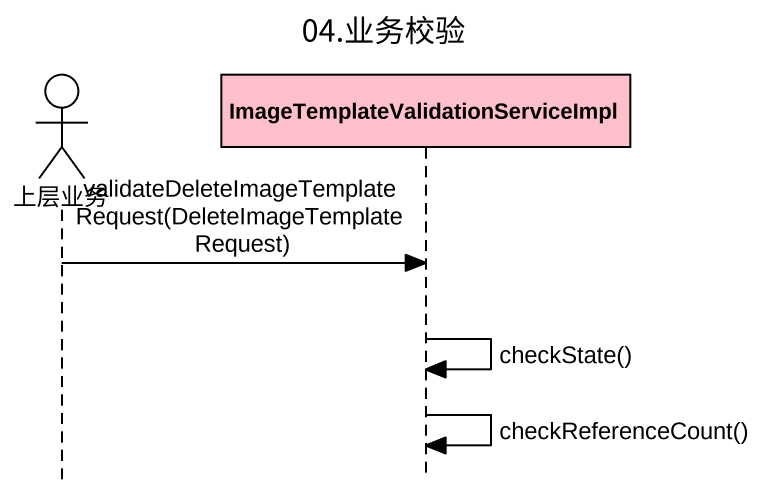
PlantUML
@startuml
title 04.业务校验
hide footbox
actor 上层业务 #FFFFFF
participant "ImageTemplateValidationServiceImpl" as ImageTemplateValidationServi #FFC0CB

上层业务 -> ImageTemplateValidationServi : validateDeleteImageTemplateRequest(DeleteImageTemplateRequest)
ImageTemplateValidationServi -> ImageTemplateValidationServi : checkState()
ImageTemplateValidationServi -> ImageTemplateValidationServi : checkReferenceCount()
@enduml
